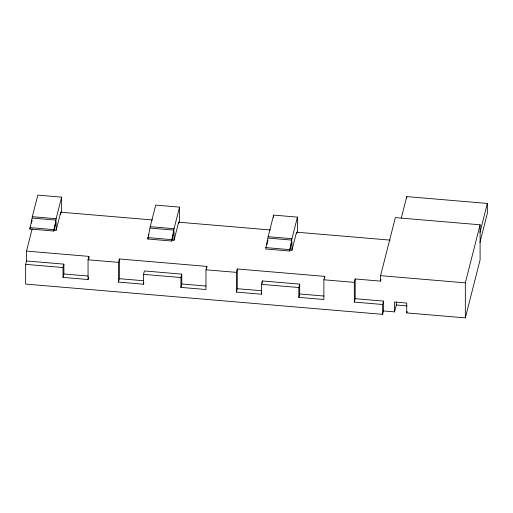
<?xml version="1.0" encoding="UTF-8"?>
<svg xmlns="http://www.w3.org/2000/svg" width="513" height="513" viewBox="0 0 513 513"><rect width="100%" height="100%" fill="white"/><g stroke="black" fill="none" stroke-linecap="round" stroke-linejoin="round"><path stroke-width="0.77" d="M53.756 230.061L56.141 230.26L56.141 221.533L53.724 231.03L29.914 229.016L32.332 216.698L37.821 195.12L61.631 197.133L61.631 212.478M29.914 229.016L30.472 226.823M31.402 223.168L32.146 220.244M383.506 301.086L382.64 304.491L354.323 302.086L355.188 298.688L383.506 301.086L383.506 310.949L382.64 314.347L25.65 284.08L25.65 264.362L26.516 260.963L26.516 251.101L32.146 228.978M53.724 231.03L56.141 218.711L61.631 197.133M56.141 230.26L60.733 212.196L152.483 219.974M88.576 277.469L88.056 279.514L63.016 277.392L63.016 267.529L63.881 264.131L26.516 260.963M63.016 277.392L63.881 273.987L63.881 264.131M88.056 279.514L88.056 259.796L88.922 256.391L26.516 251.101M143.903 282.855L143.557 284.221L118.509 282.092L118.509 262.374L119.375 258.975L206.829 266.388L206.829 267.908M118.509 282.092L119.375 278.694L119.375 258.975M171.663 240.058L174.048 240.257L174.048 231.53L171.631 241.027L147.821 239.007L150.232 226.688L155.721 205.11L179.531 207.13L179.531 222.475M147.821 239.007L148.937 234.627M143.557 284.221L143.557 274.359L144.422 270.96L181.788 274.128L181.788 283.984L180.922 287.389L205.963 289.512L205.963 269.793L206.829 266.388M171.631 241.027L174.048 228.708L179.531 207.13M174.048 240.257L178.639 222.193L270.389 229.971M180.922 287.389L180.922 277.527L181.788 274.128M261.81 292.852L261.463 294.212L236.416 292.089L236.416 272.371L237.282 268.972L324.735 276.385L324.735 277.905M236.416 292.089L237.282 288.691L237.282 268.972M289.569 250.055L291.948 250.254L291.948 241.52L289.531 251.024L265.721 249.004L268.139 236.685L273.628 215.107L297.437 217.127L297.437 232.472M266.837 244.618L267.953 240.238M261.463 294.212L261.463 284.356L262.329 280.951L299.688 284.119L299.688 293.981L298.822 297.38L323.87 299.509L323.87 279.79L324.735 276.385M289.531 251.024L291.948 238.705L297.437 217.127M291.948 250.254L296.546 232.19L390.201 240.129M298.822 297.38L298.822 287.524L299.688 284.119M354.323 302.086L354.323 282.368L355.188 278.969L380.582 281.124L380.973 279.579M380.582 281.124L380.582 275.673L395.35 217.621L480.097 224.803L480.097 259.834L465.329 317.88L406.726 312.917L406.726 303.055L394.561 302.022L394.561 311.885L383.506 310.949M401.313 217.98L406.751 196.601L487.35 203.43L487.35 213.293L479.969 242.309M394.561 311.885L396.312 304.998L396.312 301.965M406.726 312.917L407.117 311.385M465.329 317.88L465.329 282.855L480.097 224.803M479.969 232.453L487.35 203.43M32.332 216.698L56.141 218.711M150.232 226.688L174.048 228.708M268.139 236.685L291.948 238.705M32.332 218.102L56.141 220.122M150.232 228.099L174.048 230.119M268.139 238.096L291.948 240.116M29.914 227.605L53.724 229.625M147.821 237.602L171.631 239.622M265.721 247.599L289.531 249.613M380.582 275.673L465.329 282.855M88.056 259.796L118.509 262.374M205.963 269.793L236.416 272.371M323.87 279.79L354.323 282.368M25.65 264.362L63.016 267.529M143.557 274.359L180.922 277.527M261.463 284.356L298.822 287.524M63.881 273.987L88.14 276.045M119.375 278.694L143.64 280.752M181.788 283.984L206.046 286.042M237.282 288.691L261.547 290.749M299.688 293.981L323.953 296.039M396.312 304.998L406.956 305.902M406.751 196.601L406.751 198.114M382.64 304.491L382.64 314.347M355.188 278.969L355.188 298.688M296.546 232.19L296.546 233.704M273.628 215.107L273.628 217.422M262.329 280.951L262.329 283.227M178.639 222.193L178.639 223.706M88.922 256.391L88.922 258.667M60.733 212.196L60.733 214.472"/></g></svg>
